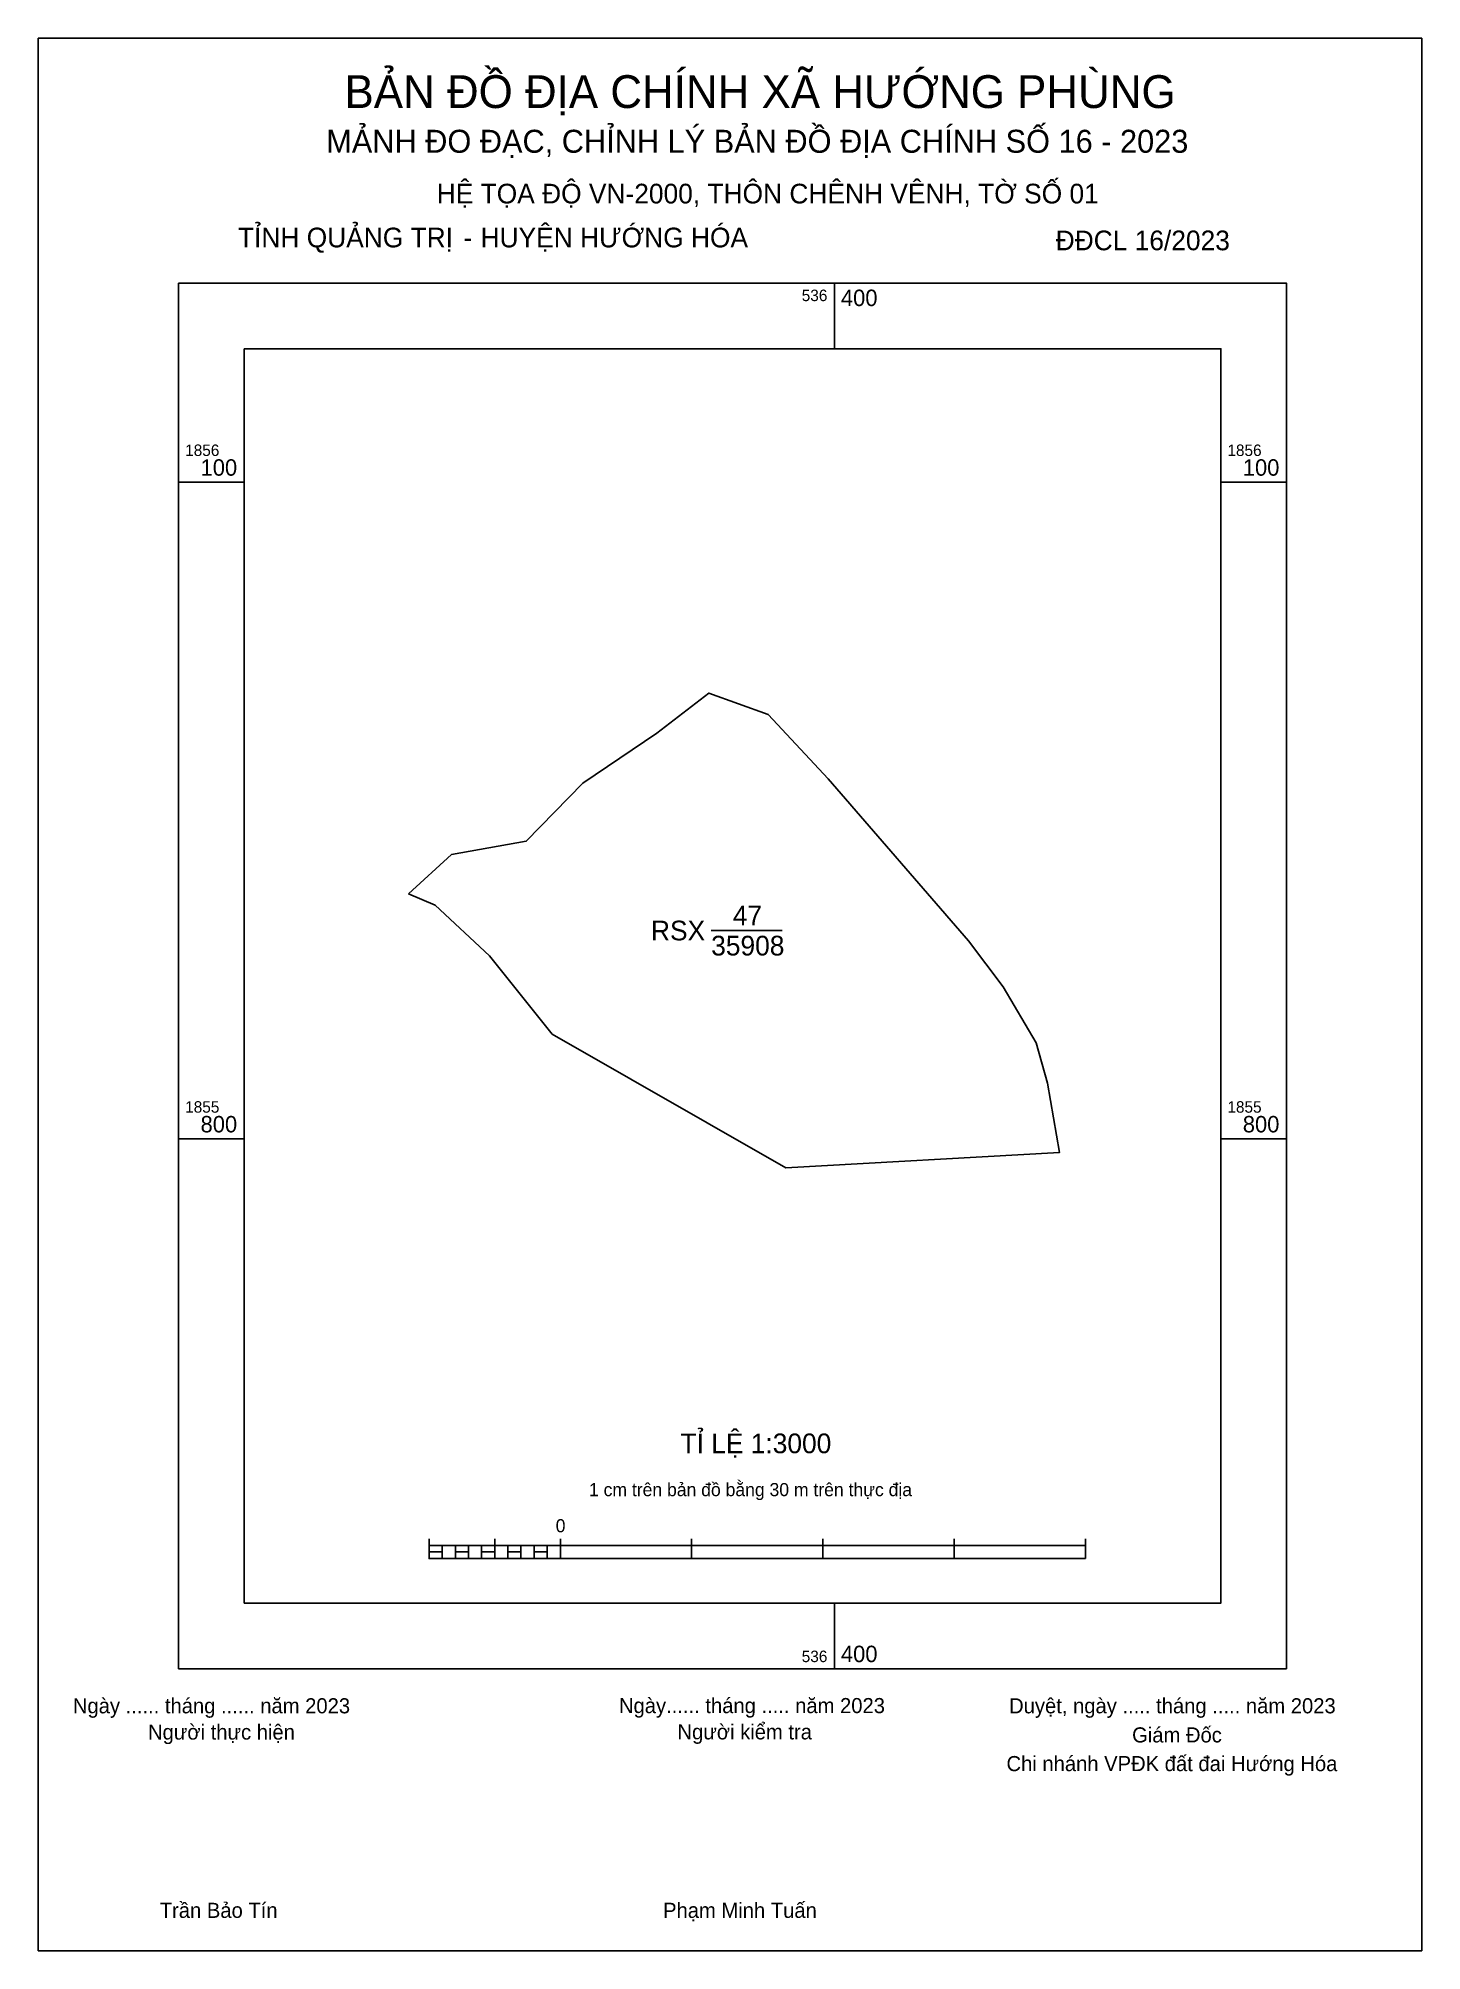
# Model space of a CAD drawing. Extents: x 536036 to 536668, y 1855429 to 1856303.
import ezdxf

# ---------------------------------------------------------------- set-up
doc = ezdxf.new("R2010")
doc.units = 0
for name, color, linetype in [('Level 1', 7, 'Continuous'), ('Level 10', 7, 'Continuous'), ('Level 2', 7, 'Continuous'), ('Level 20', 7, 'Continuous'), ('Level 6', 7, 'Continuous'), ('Level 62', 7, 'Continuous'), ('Level 63', 7, 'Continuous')]:
    doc.layers.add(name, color=color, linetype=linetype)

msp = doc.modelspace()

# ---------------------------------------------------------------- linework, layer by layer
at = {"layer": 'Level 1'}
for p, q in [((536036.17, 1856302.84), (536036.17, 1856302.84)), ((536668.47, 1855429.14), (536668.47, 1855429.14))]:
    msp.add_line(p, q, dxfattribs=at)
at = {"layer": 'Level 10'}
msp.add_lwpolyline([(536205.39, 1855912.03), (536225.01, 1855929.94), (536259.21, 1855936.03), (536285.12, 1855962.6), (536318.92, 1855985.43), (536342.67, 1856003.68), (536369.73, 1855993.91), (536397.21, 1855964.46), (536461.39, 1855890.56), (536477.22, 1855869.44), (536492.17, 1855843.93), (536497.44, 1855825.46), (536502.85, 1855793.79), (536377.87, 1855786.75), (536271.11, 1855847.91), (536242.42, 1855883.61), (536217.61, 1855906.88)], close=True, dxfattribs=at)
at = {"layer": 'Level 2'}
msp.add_lwpolyline([(536036.17, 1856302.84), (536668.45, 1856302.84), (536668.45, 1855429.14), (536036.17, 1855429.14)], close=True, dxfattribs=at)
at = {"layer": 'Level 20'}
msp.add_line((536343.7, 1855895.22), (536376.22, 1855895.22), dxfattribs=at)
at = {"layer": 'Level 62'}
msp.add_lwpolyline([(536130.32, 1856161), (536576.64, 1856161), (536576.64, 1855588), (536130.32, 1855588)], close=True, dxfattribs=at)
at = {"layer": 'Level 63'}
for p, q in [((536036.17, 1856287.84), (536036.17, 1856302.84)), ((536036.17, 1856302.84), (536051.17, 1856302.84)), ((536036.17, 1856287.84), (536036.17, 1856302.84)), ((536036.17, 1856302.84), (536051.17, 1856302.84)), ((536653.45, 1856302.84), (536668.45, 1856302.84)), ((536653.45, 1856302.84), (536668.45, 1856302.84)), ((536668.45, 1856302.84), (536668.45, 1856287.84)), ((536668.45, 1856302.84), (536668.45, 1856287.84)), ((536036.17, 1856287.84), (536036.17, 1856287.84)), ((536036.17, 1856287.84), (536036.17, 1856287.84)), ((536400, 1856191), (536400, 1856161)), ((536100.32, 1856100), (536130.32, 1856100)), ((536576.64, 1856100), (536606.64, 1856100)), ((536100.32, 1855800), (536130.32, 1855800)), ((536576.64, 1855800), (536606.64, 1855800)), ((536214.79, 1855617.31), (536214.79, 1855608.31)), ((536244.79, 1855617.31), (536244.79, 1855608.31)), ((536274.79, 1855617.31), (536274.79, 1855608.31)), ((536334.79, 1855617.31), (536334.79, 1855608.31)), ((536394.79, 1855617.31), (536394.79, 1855608.31)), ((536454.79, 1855617.31), (536454.79, 1855608.31)), ((536514.79, 1855617.31), (536514.79, 1855608.31)), ((536214.79, 1855614.31), (536514.79, 1855614.31)), ((536214.79, 1855608.31), (536514.79, 1855608.31)), ((536220.79, 1855614.31), (536220.79, 1855608.31)), ((536226.79, 1855614.31), (536226.79, 1855608.31)), ((536232.79, 1855614.31), (536232.79, 1855608.31)), ((536238.79, 1855614.31), (536238.79, 1855608.31)), ((536244.79, 1855614.31), (536244.79, 1855608.31)), ((536250.79, 1855614.31), (536250.79, 1855608.31)), ((536256.79, 1855614.31), (536256.79, 1855608.31)), ((536262.79, 1855614.31), (536262.79, 1855608.31)), ((536268.79, 1855614.31), (536268.79, 1855608.31)), ((536274.79, 1855614.31), (536274.79, 1855608.31)), ((536400, 1855588), (536400, 1855558)), ((536036.17, 1855429.14), (536036.17, 1855444.14)), ((536036.17, 1855429.14), (536036.17, 1855444.14)), ((536668.45, 1855444.14), (536668.45, 1855429.14)), ((536668.45, 1855444.14), (536668.45, 1855429.14)), ((536051.17, 1855429.14), (536036.17, 1855429.14)), ((536051.17, 1855429.14), (536036.17, 1855429.14)), ((536668.45, 1855429.14), (536653.45, 1855429.14)), ((536668.45, 1855429.14), (536653.45, 1855429.14))]:
    msp.add_line(p, q, dxfattribs=at)
for points in [[(536100.32, 1856191), (536100.32, 1855558), (536606.64, 1855558), (536606.64, 1856191)], [(536214.79, 1855611.31), (536220.79, 1855611.31), (536220.79, 1855608.31), (536214.79, 1855608.31)], [(536214.79, 1855611.31), (536220.79, 1855611.31), (536220.79, 1855608.31), (536214.79, 1855608.31)], [(536226.79, 1855611.31), (536232.79, 1855611.31), (536232.79, 1855608.31), (536226.79, 1855608.31)], [(536238.79, 1855611.31), (536244.79, 1855611.31), (536244.79, 1855608.31), (536238.79, 1855608.31)], [(536250.79, 1855611.31), (536256.79, 1855611.31), (536256.79, 1855608.31), (536250.79, 1855608.31)], [(536262.79, 1855611.31), (536268.79, 1855611.31), (536268.79, 1855608.31), (536262.79, 1855608.31)]]:
    msp.add_lwpolyline(points, close=True, dxfattribs=at)

# ---------------------------------------------------------------- texts
at = {"layer": 'Level 20'}
for s, p in [('47', (536353.61, 1855897.62)), ('RSX', (536316.21, 1855890.72)), ('35908', (536343.72, 1855883.82))]:
    msp.add_text(s, height=9, dxfattribs=at).set_placement(p)
at = {"layer": 'Level 6'}
for s, p in [('HỆ TỌA ÐỘ VN-2000, THÔN CHÊNH VÊNH, TỜ SỐ 01', (536218.29, 1856227.37)), ('TỈ LỆ 1:3000', (536329.71, 1855656.43))]:
    msp.add_text(s, height=9, dxfattribs=at).set_placement(p)
at = {"layer": 'Level 63'}
for s, height, p in [('BẢN ĐỒ ĐỊA CHÍNH XÃ HƯỚNG PHÙNG', 15, (536176.14, 1856270.96)), ('MẢNH ĐO ĐẠC, CHỈNH LÝ BẢN ĐỒ ÐỊA CHÍNH SỐ 16 - 2023', 10.5, (536167.78, 1856250.53)), ('TỈNH QUẢNG TRỊ', 9, (536127.44, 1856207.31)), (' HUYỆN HƯỚNG HÓA', 9, (536234.98, 1856207.31)), ('-', 9, (536230.55, 1856207.31)), ('ĐĐCL 16/2023', 9, (536501.15, 1856205.99)), ('536', 5.25, (536385.1, 1856182.75)), ('400', 7.5, (536403, 1856180.5)), ('1856', 5.25, (536103.32, 1856112)), ('1856', 5.25, (536579.64, 1856112)), ('100', 7.5, (536110.35, 1856103)), ('100', 7.5, (536586.67, 1856103)), ('1855', 5.25, (536103.32, 1855812)), ('1855', 5.25, (536579.64, 1855812)), ('800', 7.5, (536110.35, 1855803)), ('800', 7.5, (536586.67, 1855803)), ('1 cm trên bản đồ bằng 30 m trên thực địa', 6, (536287.87, 1855636.81)), ('0', 6, (536272.66, 1855620.31)), ('536', 5.25, (536385.1, 1855561)), ('400', 7.5, (536403, 1855561)), ('Ngày ...... tháng ...... năm 2023', 6.9, (536052, 1855537.6)), ('Ngày...... tháng ..... năm 2023', 6.9, (536301.57, 1855537.69)), ('Duyệt, ngày ..... tháng ..... năm 2023', 6.9, (536479.87, 1855537.6)), ('Người thực hiện', 6.9, (536086.34, 1855525.6)), ('Người kiểm tra', 6.9, (536328.32, 1855525.69)), ('Giám Đốc', 6.9, (536536.08, 1855524.3)), ('Chi nhánh VPĐK đất đai Hướng Hóa', 6.9, (536478.68, 1855511.19)), ('Trần Bảo Tín', 6.9, (536091.7, 1855444.16)), ('Phạm Minh Tuấn', 6.9, (536321.73, 1855444.16))]:
    msp.add_text(s, height=height, dxfattribs=at).set_placement(p)

doc.saveas('drawing.dxf')
